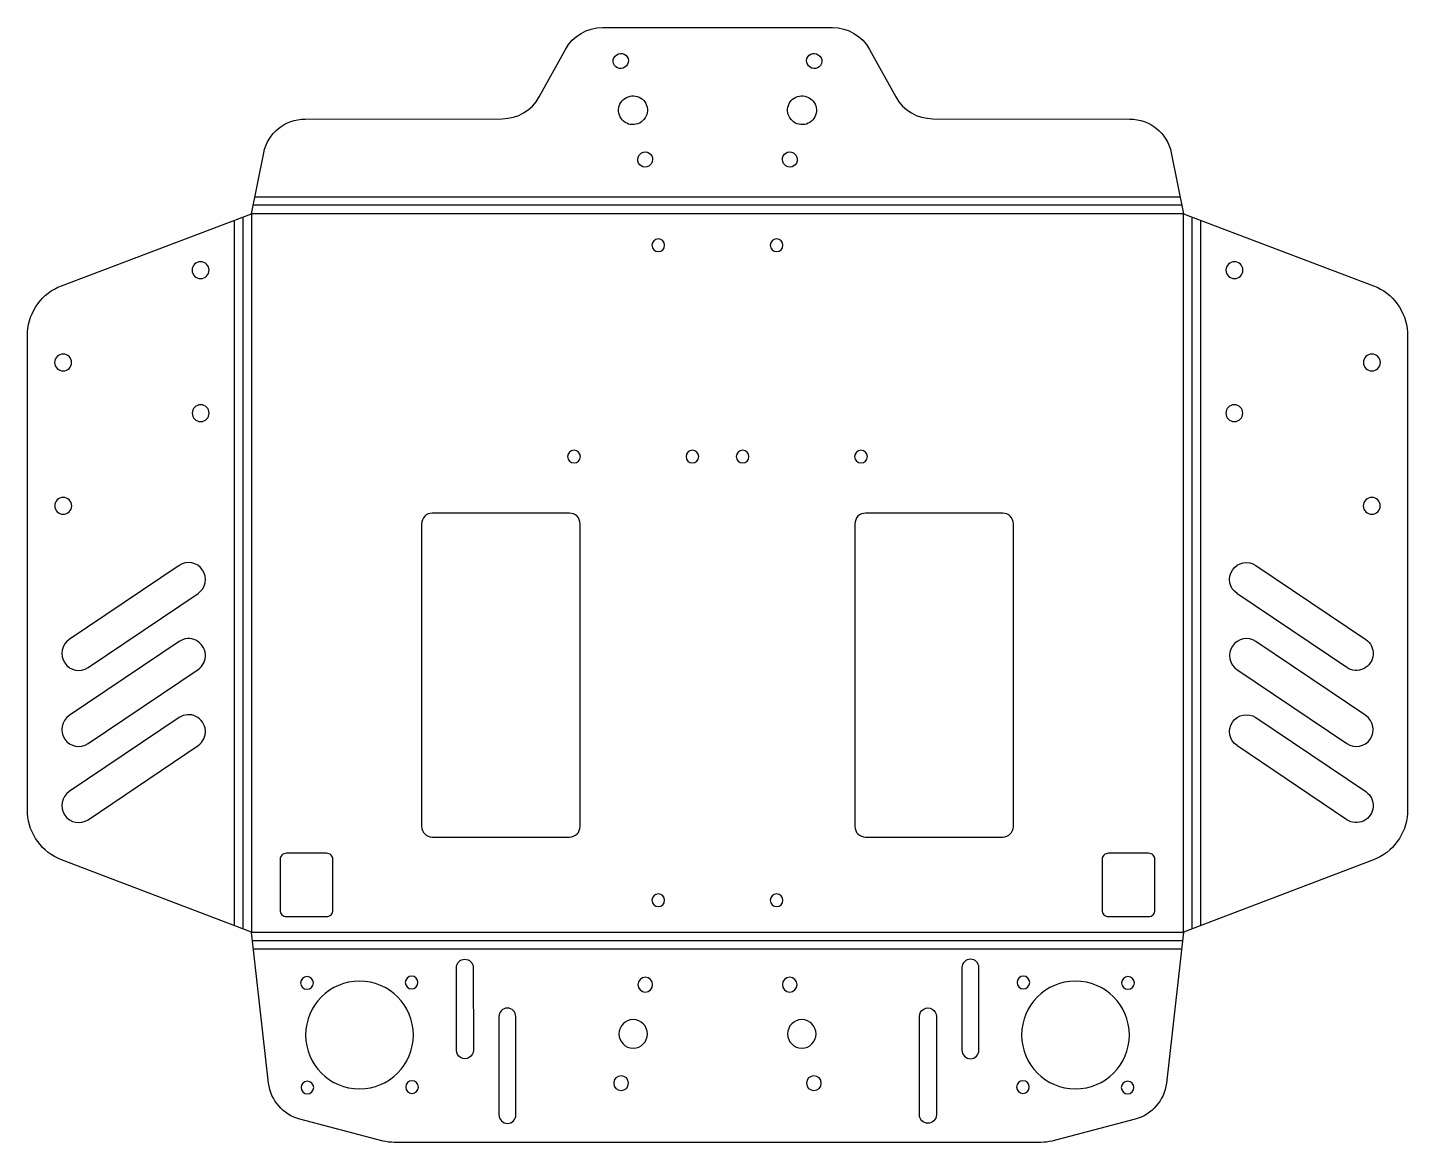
# Model space of a CAD drawing. Header units: millimetres. Extents: x -173 to 480, y 0 to 528.
import ezdxf

# ---------------------------------------------------------------- set-up
doc = ezdxf.new("R2010")
doc.units = ezdxf.units.MM

msp = doc.modelspace()

# ---------------------------------------------------------------- linework, layer by layer
at = {"layer": 'BEND'}
for p, q in [((-71.53, 438), (-71.53, 101.03)), ((372.82, 443.5), (-66.73, 443.5)), ((377.62, 101.03), (377.62, 438)), ((-67.08, 95.52), (373.17, 95.52))]:
    msp.add_line(p, q, dxfattribs=at)
at = {"layer": 'BEND_EXTENT'}
for p, q in [((-65.92, 447.49), (372.01, 447.49)), ((-75.52, 102.55), (-75.52, 436.48)), ((381.61, 436.48), (381.61, 102.55)), ((372.72, 91.53), (-66.63, 91.53))]:
    msp.add_line(p, q, dxfattribs=at)
msp.add_lwpolyline([(373.63, 99.51), (373.63, 439.51), (-67.54, 439.51), (-67.54, 99.51)], close=True, dxfattribs=at)
at = {"layer": 'INTERIOR_PROFILES'}
for p, q in [((407.83, 273.05), (459.8, 238)), ((450.85, 224.73), (398.88, 259.79)), ((407.83, 201.05), (459.8, 166)), ((450.85, 152.73), (398.88, 187.79)), ((29.5, 43.63), (29.48, 82.7)), ((37.48, 82.7), (37.5, 43.63)), ((248.62, 13.03), (248.65, 59.62)), ((256.65, 59.62), (256.62, 13.02))]:
    msp.add_line(p, q, dxfattribs=at)
for points in [[(88.04, 149.51), (88.04, 292.78, 0.414214), (83.04, 297.78), (18.03, 297.78, 0.414214), (13.03, 292.78), (13.03, 149.51, 0.414214), (18.03, 144.51), (83.04, 144.51, 0.414214)], [(218.05, 292.78), (218.05, 149.51, 0.414214), (223.05, 144.51), (288.06, 144.51, 0.414214), (293.06, 149.51), (293.06, 292.78, 0.414214), (288.06, 297.78), (223.05, 297.78, 0.414214)], [(-144.77, 224.73), (-92.79, 259.79, 1), (-101.74, 273.05), (-153.71, 238, 1)], [(-101.74, 237.05), (-153.71, 202, 1), (-144.77, 188.73), (-92.79, 223.79, 1)], [(459.8, 202), (407.83, 237.05, 1), (398.88, 223.79), (450.85, 188.73, 1)], [(-101.74, 201.05), (-153.71, 166, 1), (-144.77, 152.73), (-92.79, 187.79, 1)], [(-53.95, 133.86), (-53.95, 109.86, 0.414214), (-50.95, 106.86), (-31.95, 106.86, 0.414214), (-28.95, 109.86), (-28.95, 133.86, 0.414214), (-31.95, 136.86), (-50.95, 136.86, 0.414214)], [(360.04, 133.86, 0.414214), (357.04, 136.86), (338.04, 136.86, 0.414214), (335.04, 133.86), (335.04, 109.86, 0.414214), (338.04, 106.86), (357.04, 106.86, 0.414214), (360.04, 109.86)], [(268.74, 82.7), (268.72, 43.63, 1), (276.72, 43.63), (276.74, 82.7, 1)], [(49.63, 13.01, 1), (57.63, 13.01), (57.6, 59.61, 1), (49.6, 59.6)]]:
    msp.add_lwpolyline(points, format="xyb", close=True, dxfattribs=at)
at = {"layer": 'INTERIOR_PROFILES', "extrusion": (0, 0, -1)}
for centre, radius in [((-125.04, 424.58), 3), ((-181.04, 424.58), 3), ((91.56, 412.79), 4), ((-397.65, 412.79), 4), ((156.64, 369.08), 4), ((-462.73, 369.08), 4), ((91.53, 345.12), 4), ((-397.62, 345.12), 4), ((-85.14, 324.57), 3), ((-141.14, 324.57), 3), ((-164.95, 324.57), 3), ((-220.95, 324.57), 3), ((156.55, 301.25), 4), ((-462.64, 301.25), 4), ((-125.04, 114.58), 3), ((-181.04, 114.58), 3), ((41.21, 75.48), 3), ((-8.29, 75.68), 3), ((-297.8, 75.68), 3), ((-347.3, 75.48), 3), ((16.36, 50.83), 25.5), ((-118.85, 74.66), 3.5), ((-187.24, 74.66), 3.5), ((-322.45, 50.83), 25.5), ((-113.14, 51.35), 6.75), ((-192.95, 51.35), 6.75), ((41.01, 25.98), 3), ((-8.49, 26.18), 3), ((-107.43, 28.04), 3.5), ((-198.66, 28.04), 3.5), ((-297.6, 26.18), 3), ((-347.1, 25.98), 3)]:
    msp.add_circle(centre, radius, dxfattribs=at)
for centre, radius, start, end in [((-107.16, 511.69), 3.5, -126.73473, 58.66647), ((-107.43, 511.87), 3.5, 53.26527, 238.66647), ((-198.66, 511.87), 3.5, -58.66647, 126.73473), ((-198.93, 511.69), 3.5, 121.33353, 306.73473), ((-112.96, 488.4), 6.75, -133.00586, 49.04189), ((-113.14, 488.56), 6.75, 46.99414, 229.04189), ((-192.95, 488.56), 6.75, -49.04189, 133.00586), ((-193.13, 488.4), 6.75, 130.95811, 313.00586), ((-118.77, 465.11), 3.5, -149.62507, 33.03287), ((-118.85, 465.25), 3.5, 30.37493, 213.03287), ((-187.24, 465.25), 3.5, -33.03287, 149.62507), ((-187.32, 465.11), 3.5, 146.96713, 329.62507), ((-403.36, 266.42), 8, -56, 124), ((-455.33, 231.36), 8, 124, 304), ((-403.36, 194.42), 8, -56, 124), ((-455.33, 159.36), 8, 124, 304), ((-33.48, 82.7), 4, -0.03117, 179.96883), ((-252.65, 59.62), 4, 0.03117, 180.03117), ((-33.5, 43.63), 4, 179.96883, 359.96883), ((-252.62, 13.03), 4, -179.96883, 0.03117)]:
    msp.add_arc(centre, radius, start, end, dxfattribs=at)
at = {"layer": 'OUTER_PROFILES'}
msp.add_lwpolyline([(463.46, 133.73), (373.63, 99.51), (365.46, 28.08, -0.309423), (350.67, 11), (311.25, 0.66, -0.065268), (306.09, 0), (0, 0, -0.065268), (-5.16, 0.66), (-44.58, 11, -0.309423), (-59.37, 28.08), (-67.54, 99.51), (-157.37, 133.73, -0.296157), (-173.43, 155.72), (-173.43, 383.45, -0.296157), (-157.37, 405.43), (-67.54, 439.51), (-61.69, 468.31, -0.356259), (-42.12, 484.33), (51.17, 484.47, 0.27224), (68.64, 494.77), (81.12, 517.29, -0.272638), (98.61, 527.59), (207.48, 527.59, -0.272638), (224.97, 517.29), (237.45, 494.77, 0.27224), (254.92, 484.47), (348.21, 484.33, -0.356259), (367.78, 468.31), (373.63, 439.51), (463.46, 405.43, -0.296157), (479.52, 383.45), (479.52, 155.72, -0.296157)], format="xyb", close=True, dxfattribs=at)

doc.saveas('drawing.dxf')
